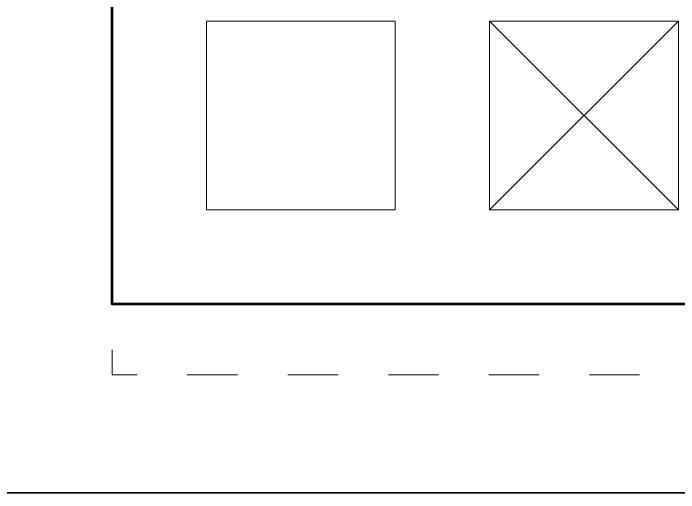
# Model space of a CAD drawing. Header units: inches. Extents: x 1 to 361, y -269 to -1.
# Drawn here: x 107.6 to 164, y -269 to -228.3 of the extents above; entities that cross this region are included whole.
import ezdxf

# ---------------------------------------------------------------- set-up
doc = ezdxf.new("R2010")
doc.units = ezdxf.units.IN
doc.header["$MEASUREMENT"] = 0
doc.linetypes.add('AI-Linetype-5', pattern=[8.519487, 4.259743, -4.259743])
doc.linetypes.add('AI-Linetype-6', pattern=[8.427201, 4.213601, -4.213601])
doc.layers.add('Layer 1', color=7, linetype='Continuous')

# ---------------------------------------------------------------- blocks, each defined once
blk = doc.blocks.new('block 19')
at = {"layer": 'Layer 1', "color": 7, "linetype": 'AI-Linetype-6', "lineweight": 9}
blk.add_lwpolyline([(116, -252.67), (116, -145.223)], dxfattribs=at)
at = {"layer": 'Layer 1', "color": 7, "lineweight": 9}
blk.add_lwpolyline([(118.117, -259), (116, -259), (116, -256.883)], dxfattribs=at)
at = {"layer": 'Layer 1', "color": 7, "linetype": 'AI-Linetype-5', "lineweight": 9}
blk.add_lwpolyline([(339.624, -259), (120.247, -259)], dxfattribs=at)
blk = doc.blocks.new('block 18')
at = {"layer": 'Layer 1'}
blk.add_blockref('block 19', (0, 0), dxfattribs=at)
blk = doc.blocks.new('block 20')
at = {"layer": 'Layer 1', "color": 7, "lineweight": 53}
blk.add_lwpolyline([(116.019, -197), (195.947, -197), (195.947, -252.999), (116.019, -252.999), (116.019, -197)], dxfattribs=at)
at = {"layer": 'Layer 1', "color": 7, "lineweight": 18}
for points in [[(140, -244.999), (124, -244.999), (124, -228.999), (140, -228.999), (140, -244.999)], [(148, -228.999), (164, -245)], [(148, -245), (164, -228.999)], [(164, -244.999), (148, -244.999), (148, -228.999), (164, -228.999), (164, -244.999)]]:
    blk.add_lwpolyline(points, dxfattribs=at)
blk = doc.blocks.new('block 17')
at = {"layer": 'Layer 1'}
for name in ['block 18', 'block 20']:
    blk.add_blockref(name, (0, 0), dxfattribs=at)

msp = doc.modelspace()

# ---------------------------------------------------------------- linework, layer by layer
at = {"layer": 'Layer 1', "color": 7, "lineweight": 35}
msp.add_lwpolyline([(360.999, -269), (1, -269), (1, -0.999), (360.999, -0.999), (360.999, -269)], dxfattribs=at)

# ---------------------------------------------------------------- block references
at = {"layer": 'Layer 1'}
msp.add_blockref('block 17', (0, 0), dxfattribs=at)

doc.saveas('drawing.dxf')
